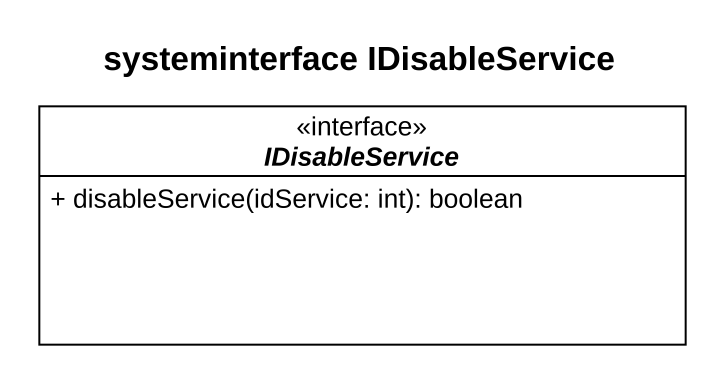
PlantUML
@startuml
title systeminterface IDisableService
hide circle
hide empty members
skinparam classAttributeIconSize 0
interface IDisableService {
  + disableService(idService: int): boolean
}
@enduml
